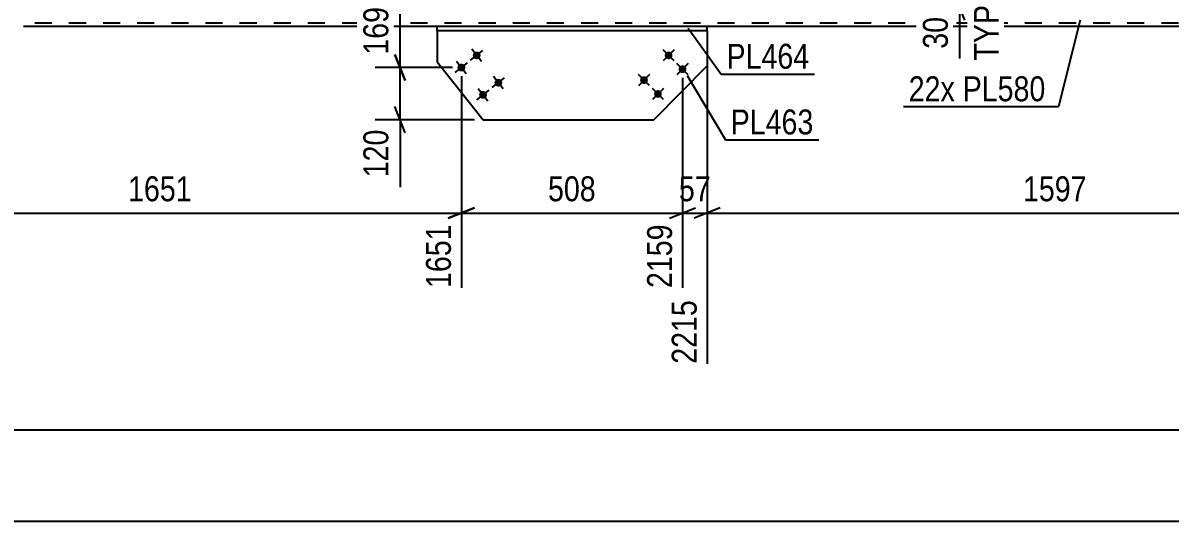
# Model space of a CAD drawing. Header units: millimetres. Extents: x 0 to 1189, y 0 to 841.
# Drawn here: x 182.4 to 314.2, y 707.7 to 764.9 of the extents above; entities that cross this region are included whole.
import ezdxf

# ---------------------------------------------------------------- set-up
doc = ezdxf.new("R2010")
doc.units = ezdxf.units.MM
doc.linetypes.add('DXK_LINE_DOT2', pattern=[3.9198, 1.9599, -1.9599])
doc.styles.add('Arial Narrow', font='ARIALN.TTF', dxfattribs={"height": 0.2})

# ---------------------------------------------------------------- blocks, each defined once
blk = doc.blocks.new('Part-570348649-44145 - 43977')
at = {"color": 2, "linetype": 'Continuous'}
for p, q in [((230.01, 764.01), (230.01, 760.48)), ((261, 764.01), (261, 759.99)), ((230.01, 760.48), (235.3, 753.82)), ((261, 759.99), (254.88, 753.82)), ((235.3, 753.82), (254.88, 753.82))]:
    blk.add_line(p, q, dxfattribs=at)
at = {"color": 7, "linetype": 'DXK_LINE_DOT2'}
blk.add_line((261, 764.01), (230.01, 764.01), dxfattribs=at)
blk = doc.blocks.new('Part-570348649-44028 - 43977')
at = {"color": 2, "linetype": 'Continuous'}
for p, q in [((261, 764.51), (230.01, 764.51)), ((230.01, 764.01), (230.01, 764.51)), ((261, 764.01), (230.01, 764.01)), ((261, 764.01), (261, 764.51))]:
    blk.add_line(p, q, dxfattribs=at)
blk = doc.blocks.new('Part-570348649-44130 - 43977')
at = {"color": 7, "linetype": 'DXK_LINE_DOT2'}
for p, q in [((1063.8, 764.91), (182.52, 764.91)), ((261, 764.51), (230.01, 764.51))]:
    blk.add_line(p, q, dxfattribs=at)
at = {"color": 2, "linetype": 'Continuous'}
for p, q in [((230.01, 764.51), (182.52, 764.51)), ((338.03, 764.51), (261, 764.51))]:
    blk.add_line(p, q, dxfattribs=at)
blk = doc.blocks.new('Bolt-570348649-44217 - 43977')
at = {"linetype": 'Continuous'}
for points in [[(234.26, 761.56, -1), (234.82, 760.85, -1)], [(232.5, 760.16, -1), (233.06, 759.45, -1)], [(236.75, 758.42, -1), (237.31, 757.72, -1)], [(234.99, 757.03, -1), (235.55, 756.32, -1)]]:
    blk.add_hatch(color=1, dxfattribs=at).paths.add_polyline_path(points)
at = {"color": 1, "linetype": 'Continuous'}
for p, q in [((233.84, 760.64), (235.25, 761.76)), ((235.1, 760.5), (233.98, 761.91)), ((232.07, 759.25), (233.48, 760.37)), ((233.34, 759.1), (232.22, 760.51)), ((237.59, 757.37), (236.47, 758.78)), ((235.83, 755.97), (234.71, 757.38)), ((236.32, 757.51), (237.73, 758.63)), ((234.56, 756.11), (235.97, 757.23))]:
    blk.add_line(p, q, dxfattribs=at)
blk = doc.blocks.new('Bolt-570348649-44218 - 43977')
at = {"linetype": 'Continuous'}
for points in [[(256.26, 760.89, -1), (256.89, 761.53, -1)], [(257.85, 759.3, -1), (258.49, 759.94, -1)], [(253.44, 758.05, -1), (254.07, 758.69, -1)], [(255.04, 756.47, -1), (255.67, 757.1, -1)]]:
    blk.add_hatch(color=1, dxfattribs=at).paths.add_polyline_path(points)
at = {"color": 1, "linetype": 'Continuous'}
for p, q in [((257.21, 761.85), (255.94, 760.57)), ((257.21, 760.58), (255.94, 761.84)), ((258.81, 758.99), (257.53, 760.26)), ((258.81, 760.26), (257.54, 758.99)), ((254.39, 759.01), (253.12, 757.73)), ((254.4, 757.74), (253.12, 759)), ((255.99, 756.15), (254.71, 757.42)), ((255.99, 757.42), (254.72, 756.15))]:
    blk.add_line(p, q, dxfattribs=at)
blk = doc.blocks.new('StraightDimension-570348649-48183 - 43977')
at = {"color": 7, "linetype": 'Continuous'}
blk.add_line((163.56, 718.2), (1063.8, 718.2), dxfattribs=at)
blk = doc.blocks.new('StraightDimension-570348649-47446 - 43977')
at = {"color": 7, "linetype": 'Continuous'}
for p, q in [((163.56, 763.51), (163.56, 739.98)), ((232.78, 758.81), (232.78, 734.5)), ((165.06, 743.71), (162.06, 742.51)), ((163.56, 743.11), (232.78, 743.11)), ((231.28, 742.51), (234.28, 743.71))]:
    blk.add_line(p, q, dxfattribs=at)
at = {"color": 0}
blk.add_wipeout([(202.43, 743.86), (202.43, 748.06), (193.91, 748.06), (193.91, 743.86)], dxfattribs=at)
at = {"color": 3, "style": 'Arial Narrow'}
blk.add_text('1651', height=2.863, dxfattribs=at).set_placement((194.51, 744.46))
at = {"color": 0, "linetype": 'Continuous'}
for points in [[(162.96, 742.41), (158.76, 742.41), (158.76, 739.38), (162.96, 739.38)], [(232.18, 742.41), (227.98, 742.41), (227.98, 733.9), (232.18, 733.9)]]:
    blk.add_wipeout(points, dxfattribs=at)
at = {"color": 3, "linetype": 'Continuous', "style": 'Arial Narrow'}
for s, height, p in [('0', 2.86, (162.36, 739.98)), ('1651', 2.863, (231.58, 734.5))]:
    blk.add_text(s, height=height, rotation=90.0002, dxfattribs=at).set_placement(p)
blk = doc.blocks.new('StraightDimension-570348649-48228 - 43977')
at = {"color": 7, "linetype": 'Continuous'}
blk.add_line((162.56, 707.74), (1064.8, 707.74), dxfattribs=at)
blk = doc.blocks.new('StraightDimension-570348649-47444 - 43977')
at = {"color": 7, "linetype": 'Continuous'}
for p, q in [((261, 763.01), (261, 725.8)), ((258.17, 758.62), (258.17, 734.5)), ((256.67, 742.51), (259.67, 743.71)), ((258.17, 743.11), (261, 743.11)), ((262.5, 743.71), (259.5, 742.51))]:
    blk.add_line(p, q, dxfattribs=at)
at = {"color": 0}
blk.add_wipeout([(262.01, 743.86), (262.01, 748.06), (257.16, 748.06), (257.16, 743.86)], dxfattribs=at)
at = {"color": 0, "linetype": 'Continuous'}
blk.add_wipeout([(260.4, 733.71), (256.2, 733.71), (256.2, 725.2), (260.4, 725.2)], dxfattribs=at)
at = {"color": 3, "style": 'Arial Narrow'}
blk.add_text('57', height=2.863, dxfattribs=at).set_placement((257.76, 744.46))
at = {"color": 3, "linetype": 'Continuous', "style": 'Arial Narrow'}
blk.add_text('2215', height=2.863, rotation=90.0002, dxfattribs=at).set_placement((259.8, 725.8))
blk = doc.blocks.new('StraightDimension-570348649-47443 - 43977')
at = {"color": 7, "linetype": 'Continuous'}
for p, q in [((261, 763.01), (261, 725.8)), ((340.86, 758.62), (340.86, 734.5)), ((262.5, 743.71), (259.5, 742.51)), ((261, 743.11), (340.86, 743.11)), ((339.36, 742.51), (342.36, 743.71))]:
    blk.add_line(p, q, dxfattribs=at)
at = {"color": 0}
blk.add_wipeout([(305.19, 743.86), (305.19, 748.06), (296.67, 748.06), (296.67, 743.86)], dxfattribs=at)
at = {"color": 3, "style": 'Arial Narrow'}
blk.add_text('1597', height=2.863, dxfattribs=at).set_placement((297.27, 744.46))
at = {"color": 0, "linetype": 'Continuous'}
blk.add_wipeout([(340.26, 742.41), (336.06, 742.41), (336.06, 733.9), (340.26, 733.9)], dxfattribs=at)
at = {"color": 3, "linetype": 'Continuous', "style": 'Arial Narrow'}
blk.add_text('3812', height=2.863, rotation=90.0002, dxfattribs=at).set_placement((339.66, 734.5))
blk = doc.blocks.new('StraightDimension-570348649-64498 - 43977')
at = {"color": 7, "linetype": 'Continuous'}
for p, q in [((225.14, 769.76), (226.34, 766.76)), ((233.97, 768.26), (222.89, 768.26)), ((225.74, 759.81), (225.74, 768.26)), ((226.34, 758.31), (225.14, 761.31)), ((231.78, 759.81), (222.89, 759.81))]:
    blk.add_line(p, q, dxfattribs=at)
at = {"color": 0}
blk.add_wipeout([(224.99, 767.37), (220.79, 767.37), (220.79, 760.69), (224.99, 760.69)], dxfattribs=at)
at = {"color": 3, "style": 'Arial Narrow'}
blk.add_text('169', height=2.863, rotation=90.0002, dxfattribs=at).set_placement((224.39, 761.29))
blk = doc.blocks.new('StraightDimension-570348649-45382 - 43977')
at = {"color": 7, "linetype": 'Continuous'}
for p, q in [((289.39, 769.76), (290.59, 766.76)), ((300.2, 768.26), (287.14, 768.26)), ((290.59, 765.26), (289.39, 768.26)), ((289.99, 766.76), (289.99, 768.26)), ((300.2, 766.76), (287.14, 766.76)), ((289.99, 766.76), (289.99, 760.85)), ((289.99, 766.76), (289.99, 760.85))]:
    blk.add_line(p, q, dxfattribs=at)
at = {"color": 0, "linetype": 'Continuous'}
blk.add_wipeout([(295.09, 767.6), (290.89, 767.6), (290.89, 760.01), (295.09, 760.01)], dxfattribs=at)
at = {"color": 0}
blk.add_wipeout([(289.24, 766.23), (285.04, 766.23), (285.04, 761.37), (289.24, 761.37)], dxfattribs=at)
at = {"color": 3, "linetype": 'Continuous', "style": 'Arial Narrow'}
blk.add_text('TYP', height=2.863, rotation=90.0002, dxfattribs=at).set_placement((294.49, 760.61))
at = {"color": 3, "style": 'Arial Narrow'}
blk.add_text('30', height=2.863, rotation=90.0002, dxfattribs=at).set_placement((288.64, 761.97))
blk = doc.blocks.new('StraightDimension-570348649-47445 - 43977')
at = {"color": 7, "linetype": 'Continuous'}
for p, q in [((232.78, 758.81), (232.78, 734.5)), ((258.17, 758.62), (258.17, 734.5)), ((234.28, 743.71), (231.28, 742.51)), ((232.78, 743.11), (258.17, 743.11)), ((256.67, 742.51), (259.67, 743.71))]:
    blk.add_line(p, q, dxfattribs=at)
at = {"color": 0}
blk.add_wipeout([(248.82, 743.86), (248.82, 748.06), (242.13, 748.06), (242.13, 743.86)], dxfattribs=at)
at = {"color": 3, "style": 'Arial Narrow'}
blk.add_text('508', height=2.863, dxfattribs=at).set_placement((242.73, 744.46))
at = {"color": 0, "linetype": 'Continuous'}
blk.add_wipeout([(257.57, 742.41), (253.37, 742.41), (253.37, 733.9), (257.57, 733.9)], dxfattribs=at)
at = {"color": 3, "linetype": 'Continuous', "style": 'Arial Narrow'}
blk.add_text('2159', height=2.863, rotation=90.0002, dxfattribs=at).set_placement((256.97, 734.5))
blk = doc.blocks.new('StraightDimension-570348649-64499 - 43977')
at = {"color": 7, "linetype": 'Continuous'}
for p, q in [((225.14, 761.31), (226.34, 758.31)), ((231.78, 759.81), (222.89, 759.81)), ((225.74, 753.82), (225.74, 759.81)), ((226.34, 752.32), (225.14, 755.32)), ((234.3, 753.82), (222.89, 753.82)), ((225.74, 753.82), (225.74, 746.09)), ((225.74, 753.82), (225.74, 746.09))]:
    blk.add_line(p, q, dxfattribs=at)
at = {"color": 0}
blk.add_wipeout([(224.99, 753.3), (220.79, 753.3), (220.79, 746.61), (224.99, 746.61)], dxfattribs=at)
at = {"color": 3, "style": 'Arial Narrow'}
blk.add_text('120', height=2.863, rotation=90.0002, dxfattribs=at).set_placement((224.39, 747.21))
blk = doc.blocks.new('MarkSet-570348649-47779 - 43977')
at = {"color": 30, "linetype": 'Continuous'}
blk.add_line((303.84, 765.26), (301.35, 755.34), dxfattribs=at)
at = {"color": 0}
for points in [[(289.45, 755.94), (289.45, 758.94), (284.15, 758.94), (284.15, 755.94)], [(299.85, 755.94), (299.85, 758.94), (290.35, 758.94), (290.35, 755.94)]]:
    blk.add_wipeout(points, dxfattribs=at)
for points in [[(289.45, 755.94), (289.45, 758.94), (284.15, 758.94), (284.15, 755.94)], [(299.85, 755.94), (299.85, 758.94), (290.35, 758.94), (290.35, 755.94)]]:
    blk.add_wipeout(points, dxfattribs=at)
at = {"color": 30, "linetype": 'Continuous'}
blk.add_line((283.55, 755.34), (301.35, 755.34), dxfattribs=at)
at = {"color": 3, "style": 'Arial Narrow'}
for s, p in [('22x', (284.15, 755.94)), ('PL580', (290.35, 755.94))]:
    blk.add_text(s, height=2.863, dxfattribs=at).set_placement(p)
blk = doc.blocks.new('Mark-570348649-47871 - 43977')
at = {"color": 0}
blk.add_wipeout([(272.74, 759.67), (272.74, 762.67), (263.23, 762.67), (263.23, 759.67)], dxfattribs=at)
blk.add_wipeout([(272.74, 759.67), (272.74, 762.67), (263.23, 762.67), (263.23, 759.67)], dxfattribs=at)
at = {"color": 30, "linetype": 'Continuous'}
for p, q in [((258.81, 764.33), (262.63, 759.07)), ((262.63, 759.07), (273.34, 759.07))]:
    blk.add_line(p, q, dxfattribs=at)
at = {"color": 3, "style": 'Arial Narrow'}
blk.add_text('PL464', height=2.863, dxfattribs=at).set_placement((263.23, 759.67))
blk = doc.blocks.new('Mark-570348649-47922 - 43977')
at = {"color": 0}
blk.add_wipeout([(273.21, 752.13), (273.21, 755.13), (263.71, 755.13), (263.71, 752.13)], dxfattribs=at)
blk.add_wipeout([(273.21, 752.13), (273.21, 755.13), (263.71, 755.13), (263.71, 752.13)], dxfattribs=at)
at = {"color": 30, "linetype": 'Continuous'}
for p, q in [((258.71, 758.9), (263.11, 751.53)), ((263.11, 751.53), (273.81, 751.53))]:
    blk.add_line(p, q, dxfattribs=at)
at = {"color": 3, "style": 'Arial Narrow'}
blk.add_text('PL463', height=2.863, dxfattribs=at).set_placement((263.71, 752.13))

msp = doc.modelspace()

# ---------------------------------------------------------------- block references
for name in ['Part-570348649-44130 - 43977', 'Part-570348649-44028 - 43977', 'Part-570348649-44145 - 43977', 'Bolt-570348649-44217 - 43977', 'Bolt-570348649-44218 - 43977']:
    msp.add_blockref(name, (0, 0))

# ---------------------------------------------------------------- next in the draw order: block references
msp.add_blockref('StraightDimension-570348649-48183 - 43977', (0, 0))

# ---------------------------------------------------------------- next in the draw order: block references
msp.add_blockref('StraightDimension-570348649-47446 - 43977', (0, 0))

# ---------------------------------------------------------------- next in the draw order: block references
msp.add_blockref('StraightDimension-570348649-48228 - 43977', (0, 0))

# ---------------------------------------------------------------- next in the draw order: block references
for name in ['StraightDimension-570348649-64498 - 43977', 'StraightDimension-570348649-47444 - 43977']:
    msp.add_blockref(name, (0, 0))

# ---------------------------------------------------------------- next in the draw order: block references
msp.add_blockref('StraightDimension-570348649-47443 - 43977', (0, 0))

# ---------------------------------------------------------------- next in the draw order: block references
for name in ['StraightDimension-570348649-45382 - 43977', 'StraightDimension-570348649-47445 - 43977']:
    msp.add_blockref(name, (0, 0))

# ---------------------------------------------------------------- next in the draw order: block references
for name in ['Mark-570348649-47871 - 43977', 'MarkSet-570348649-47779 - 43977', 'StraightDimension-570348649-64499 - 43977']:
    msp.add_blockref(name, (0, 0))

# ---------------------------------------------------------------- next in the draw order: block references
msp.add_blockref('Mark-570348649-47922 - 43977', (0, 0))

doc.saveas('drawing.dxf')
